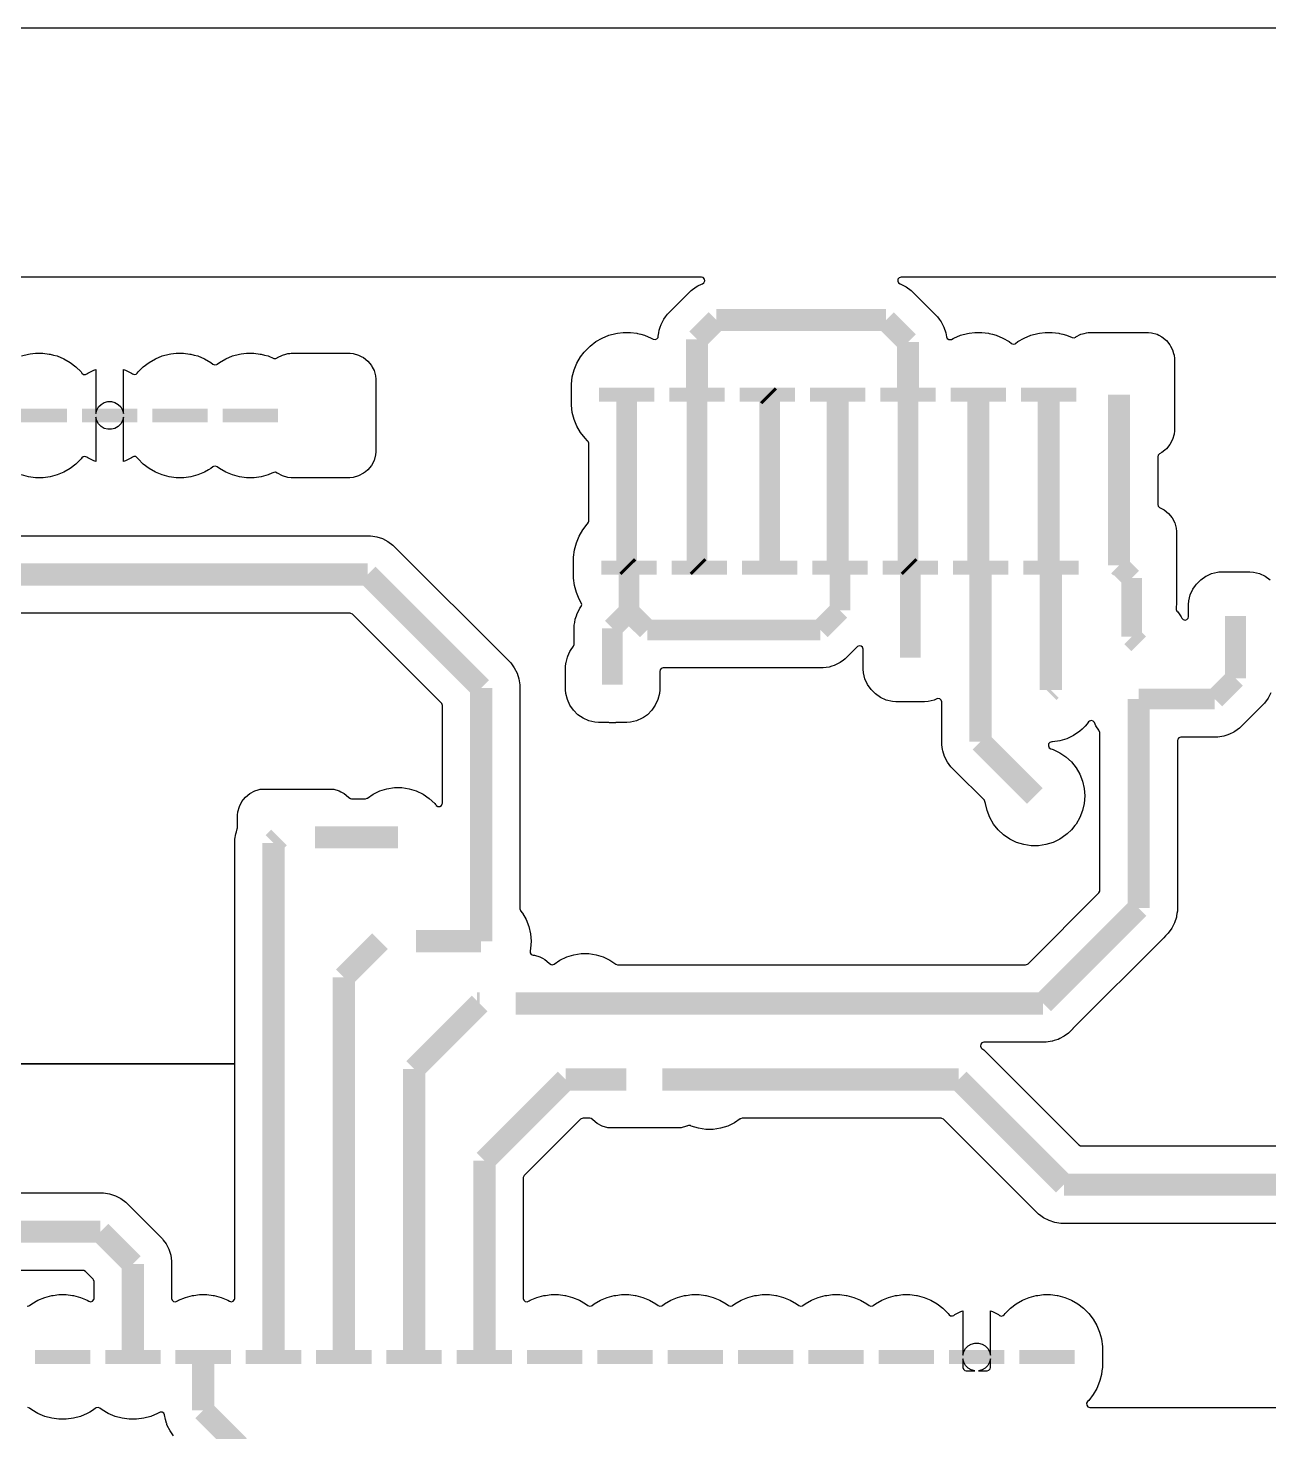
# Model space of a CAD drawing. Extents: x 3.15 to 8.08, y 3.5 to 7.35.
# Drawn here: x 4.809 to 6.573, y 5.355 to 7.353 of the extents above; entities that cross this region are included whole.
import ezdxf

# ---------------------------------------------------------------- set-up
doc = ezdxf.new("R2010")
doc.units = 0
doc.layers.get('0').update_dxf_attribs({"linetype": 'CONTINUOUS'})

msp = doc.modelspace()

# ---------------------------------------------------------------- linework, layer by layer
at = {"color": 0}
msp.add_lwpolyline([(8.07986, 7.35265), (3.14615, 7.35265), (3.14615, 3.50114), (8.07986, 3.50114), (8.07986, 7.35265)], close=True, dxfattribs=at)
at = {"color": 7}
for points in [[(4.48557, 6.63021), (5.28689, 6.63021), (5.28689, 6.63021), (5.28711, 6.63021), (5.29574, 6.63021), (5.29861, 6.62978), (5.30436, 6.62885), (5.31261, 6.62619), (5.31261, 6.62619), (5.32032, 6.62224), (5.32736, 6.61714), (5.32736, 6.61714), (5.4949, 6.4496), (5.49599, 6.44814), (5.49599, 6.44814), (5.5, 6.44254), (5.50396, 6.43485), (5.50396, 6.43485), (5.50662, 6.4266), (5.50797, 6.41803), (5.50797, 6.40913), (5.50797, 6.40913), (5.50797, 6.09967), (5.50874, 6.09706), (5.50906, 6.09663), (5.51156, 6.09347), (5.51687, 6.08425), (5.51687, 6.08425), (5.52078, 6.07438), (5.52078, 6.07438), (5.52311, 6.06401), (5.52393, 6.05344), (5.52393, 6.05344), (5.52311, 6.04286), (5.52311, 6.04286), (5.52235, 6.0395), (5.52251, 6.03674), (5.52414, 6.0345), (5.52669, 6.03353), (5.52875, 6.03336), (5.5364, 6.03114), (5.53999, 6.02929), (5.54351, 6.02746), (5.54351, 6.02746), (5.54351, 6.02746), (5.54975, 6.02235), (5.55024, 6.02175), (5.55246, 6.02024), (5.55399, 6.01997), (5.55404, 6.01997), (5.55664, 6.02078), (5.55675, 6.02083), (5.56494, 6.02642), (5.56494, 6.02642), (5.56494, 6.02642), (5.56494, 6.02642), (5.57449, 6.03103), (5.57449, 6.03103), (5.58464, 6.03413), (5.58464, 6.03413), (5.59517, 6.03575), (5.59517, 6.03575), (5.60579, 6.03575), (5.60579, 6.03575), (5.61632, 6.03413), (5.61632, 6.03413), (5.62646, 6.03103), (5.63601, 6.02642), (5.63601, 6.02642), (5.64421, 6.02083), (5.64681, 6.01997), (5.64697, 6.01997), (6.22721, 6.01997), (6.22982, 6.02078), (6.23063, 6.02143), (6.33132, 6.12207), (6.33263, 6.12451), (6.33274, 6.12554), (6.33274, 6.35021), (6.33197, 6.35281), (6.33187, 6.35297), (6.33128, 6.35385), (6.32715, 6.35975), (6.32508, 6.36436), (6.32329, 6.36649), (6.32064, 6.36724), (6.31799, 6.36649), (6.31679, 6.3654), (6.31456, 6.36257), (6.31207, 6.35943), (6.30751, 6.35519), (6.30425, 6.35221), (6.29546, 6.34619), (6.28592, 6.34158), (6.27576, 6.33843), (6.27576, 6.33843), (6.27576, 6.33843), (6.26525, 6.33686), (6.26525, 6.33686), (6.26525, 6.33686), (6.26525, 6.33686), (6.26432, 6.33686), (6.26167, 6.3361), (6.25988, 6.33404), (6.2595, 6.33132), (6.26064, 6.32878), (6.26286, 6.32731), (6.26486, 6.32671), (6.26622, 6.32628), (6.27576, 6.32167), (6.28456, 6.31569), (6.29237, 6.30849), (6.29899, 6.30018), (6.30431, 6.29096), (6.30431, 6.29096), (6.30817, 6.28108), (6.30817, 6.28108), (6.31054, 6.27072), (6.31131, 6.26014), (6.31131, 6.26014), (6.31054, 6.24951), (6.30826, 6.23958), (6.30817, 6.23915), (6.30431, 6.22928), (6.29899, 6.22011), (6.29736, 6.21804), (6.29237, 6.21181), (6.28624, 6.20611), (6.28456, 6.20454), (6.27576, 6.19857), (6.26622, 6.19396), (6.25608, 6.19081), (6.25608, 6.19081), (6.25608, 6.19081), (6.24556, 6.18924), (6.24556, 6.18924), (6.24556, 6.18924), (6.24556, 6.18924), (6.23492, 6.18924), (6.23492, 6.18924), (6.23492, 6.18924), (6.22444, 6.19081), (6.22444, 6.19081), (6.22444, 6.19081), (6.21425, 6.19396), (6.20469, 6.19857), (6.1959, 6.20454), (6.18815, 6.21181), (6.18153, 6.22011), (6.17622, 6.22928), (6.17231, 6.23915), (6.16997, 6.24951), (6.16986, 6.25087), (6.16889, 6.25342), (6.16846, 6.25396), (6.12744, 6.29497), (6.12744, 6.29497), (6.12717, 6.29525), (6.12717, 6.29525), (6.12104, 6.30138), (6.11594, 6.30838), (6.11199, 6.31614), (6.10932, 6.32438), (6.109, 6.32628), (6.10796, 6.33296), (6.10796, 6.34164), (6.10796, 6.34179), (6.10796, 6.34179), (6.10796, 6.39388), (6.10715, 6.39649), (6.10508, 6.39833), (6.10238, 6.39871), (6.10101, 6.39833), (6.09711, 6.39654), (6.09711, 6.39654), (6.09711, 6.39654), (6.08854, 6.39437), (6.08854, 6.39437), (6.08854, 6.39437), (6.08333, 6.39393), (6.04281, 6.39393), (6.03765, 6.39437), (6.02903, 6.39654), (6.021, 6.40018), (6.01367, 6.40528), (6.00743, 6.41151), (6.00239, 6.41878), (5.99869, 6.42686), (5.99653, 6.43544), (5.99615, 6.44065), (5.99615, 6.46897), (5.99533, 6.47163), (5.99328, 6.47342), (5.99056, 6.47379), (5.98807, 6.47265), (5.98779, 6.47244), (5.97038, 6.45503), (5.97038, 6.45503), (5.96756, 6.45296), (5.9655, 6.4515), (5.96349, 6.45003), (5.95589, 6.44618), (5.95508, 6.4459), (5.95508, 6.4459), (5.95508, 6.4459), (5.95144, 6.44472), (5.94781, 6.44353), (5.9394, 6.44217), (5.9394, 6.44217), (5.93088, 6.44217), (5.71169, 6.44217), (5.70904, 6.4414), (5.70725, 6.43935), (5.70682, 6.43728), (5.70682, 6.41114), (5.70682, 6.41114), (5.70638, 6.40593), (5.70638, 6.40593), (5.70421, 6.39735), (5.70421, 6.39735), (5.70057, 6.38926), (5.70057, 6.38926), (5.69553, 6.382), (5.69553, 6.382), (5.69553, 6.382), (5.68924, 6.37571), (5.68924, 6.37571), (5.68924, 6.37571), (5.68375, 6.3719), (5.68197, 6.37067), (5.67389, 6.36703), (5.67389, 6.36703), (5.66531, 6.36486), (5.66531, 6.36486), (5.66531, 6.36486), (5.6601, 6.36442), (5.64535, 6.36442), (5.64458, 6.36436), (5.64372, 6.36426), (5.63519, 6.36426), (5.63519, 6.36426), (5.63444, 6.36436), (5.63433, 6.36436), (5.63357, 6.36442), (5.61963, 6.36442), (5.61963, 6.36442), (5.61442, 6.36486), (5.60579, 6.36703), (5.59776, 6.37067), (5.59044, 6.37571), (5.58421, 6.382), (5.57915, 6.38926), (5.57547, 6.39735), (5.57329, 6.40593), (5.57292, 6.41114), (5.57292, 6.44374), (5.57329, 6.44894), (5.57357, 6.45003), (5.57547, 6.45757), (5.57547, 6.45757), (5.57607, 6.45882), (5.57915, 6.4656), (5.58014, 6.46701), (5.58431, 6.4731), (5.58425, 6.47314), (5.58529, 6.47542), (5.58529, 6.47601), (5.58529, 6.50299), (5.58589, 6.50678), (5.58664, 6.51139), (5.58826, 6.5165), (5.58925, 6.51947), (5.58925, 6.51947), (5.59158, 6.52399), (5.59315, 6.52707), (5.595, 6.52968), (5.59592, 6.53228), (5.59532, 6.53494), (5.59532, 6.535), (5.59229, 6.54021), (5.58832, 6.54969), (5.58567, 6.55968), (5.58431, 6.56993), (5.58431, 6.59993), (5.58567, 6.61019), (5.58832, 6.62011), (5.58832, 6.62011), (5.59229, 6.62967), (5.59229, 6.62967), (5.59744, 6.63861), (5.60374, 6.64681), (5.60374, 6.64681), (5.60433, 6.6474), (5.60568, 6.64985), (5.60579, 6.65088), (5.60579, 6.76188), (5.60499, 6.76454), (5.60433, 6.76535), (5.60058, 6.7691), (5.59429, 6.77729), (5.58914, 6.78624), (5.58518, 6.79579), (5.58251, 6.80578), (5.58117, 6.81597), (5.58117, 6.84597), (5.58251, 6.85622), (5.58518, 6.86621), (5.58518, 6.86621), (5.58914, 6.87576), (5.58914, 6.87576), (5.59429, 6.88471), (5.5995, 6.89144), (5.60058, 6.8929), (5.60058, 6.8929), (5.60058, 6.8929), (5.60792, 6.90017), (5.60792, 6.90017), (5.6161, 6.90647), (5.625, 6.91162), (5.625, 6.91162), (5.63456, 6.91558), (5.63456, 6.91558), (5.63456, 6.91558), (5.64453, 6.91824), (5.64681, 6.91857), (5.65479, 6.9196), (5.65479, 6.9196), (5.6651, 6.9196), (5.6651, 6.9196), (5.67421, 6.9184), (5.67535, 6.91824), (5.68007, 6.91699), (5.68528, 6.91558), (5.68528, 6.91558), (5.69482, 6.91162), (5.69482, 6.91162), (5.69749, 6.9101), (5.70014, 6.90944), (5.70275, 6.91038), (5.70443, 6.91254), (5.70481, 6.91396), (5.70481, 6.91407), (5.70557, 6.91883), (5.70617, 6.92264), (5.70757, 6.92708), (5.70882, 6.93088), (5.70882, 6.93088), (5.71181, 6.93668), (5.71278, 6.93864), (5.71511, 6.94189), (5.71789, 6.94564), (5.71789, 6.94564), (5.71789, 6.94564), (5.72401, 6.95176), (5.72401, 6.95176), (5.72412, 6.95193), (5.72412, 6.95193), (5.74528, 6.97304), (5.74528, 6.97304), (5.74544, 6.97319), (5.75157, 6.97933), (5.75157, 6.97933), (5.75157, 6.97933), (5.75857, 6.98443), (5.75857, 6.98443), (5.75857, 6.98443), (5.76107, 6.98574), (5.76633, 6.98839), (5.76633, 6.98839), (5.76747, 6.98876), (5.76975, 6.99035), (5.77083, 6.99283), (5.77035, 6.99556), (5.7685, 6.99761), (5.766, 6.99832), (3.51878, 6.99832)], [(7.40657, 6.99832), (6.05007, 6.99832), (6.04747, 6.9975), (6.04747, 6.9975), (6.04563, 6.99544), (6.04525, 6.99274), (6.04639, 6.99024), (6.04856, 6.98876), (6.04975, 6.98839), (6.04975, 6.98839), (6.05751, 6.98443), (6.06451, 6.97933), (6.06451, 6.97933), (6.102, 6.94189), (6.102, 6.94189), (6.10433, 6.93864), (6.1071, 6.93485), (6.11106, 6.92708), (6.11106, 6.92708), (6.11372, 6.91883), (6.11458, 6.91325), (6.11578, 6.91075), (6.11811, 6.90935), (6.12088, 6.90935), (6.12185, 6.90978), (6.12392, 6.91097), (6.125, 6.91162), (6.125, 6.91162), (6.125, 6.91162), (6.13456, 6.91558), (6.13456, 6.91558), (6.13456, 6.91558), (6.14453, 6.91824), (6.14681, 6.91857), (6.15479, 6.9196), (6.15479, 6.9196), (6.1651, 6.9196), (6.1651, 6.9196), (6.17421, 6.9184), (6.17535, 6.91824), (6.18007, 6.91699), (6.18528, 6.91558), (6.18528, 6.91558), (6.19482, 6.91162), (6.19482, 6.91162), (6.20378, 6.90647), (6.20697, 6.90403), (6.20953, 6.90306), (6.21224, 6.9036), (6.21289, 6.90403), (6.2161, 6.90647), (6.22504, 6.91162), (6.22504, 6.91162), (6.23454, 6.91558), (6.23454, 6.91558), (6.23454, 6.91558), (6.24451, 6.91824), (6.24681, 6.91857), (6.25478, 6.9196), (6.25478, 6.9196), (6.26508, 6.9196), (6.26508, 6.9196), (6.27419, 6.9184), (6.27533, 6.91824), (6.28006, 6.91699), (6.28532, 6.91558), (6.28532, 6.91558), (6.2934, 6.91222), (6.29617, 6.91194), (6.29839, 6.91292), (6.29839, 6.91292), (6.29878, 6.91325), (6.30588, 6.91699), (6.30588, 6.91699), (6.30588, 6.91699), (6.31049, 6.91829), (6.31358, 6.91917), (6.31358, 6.91917), (6.31358, 6.91917), (6.31619, 6.91943), (6.31825, 6.9196), (6.31825, 6.9196), (6.40158, 6.9196), (6.40158, 6.9196), (6.40158, 6.9196), (6.40201, 6.91954), (6.40631, 6.91917), (6.41401, 6.91699), (6.41667, 6.91558), (6.42111, 6.91325), (6.42111, 6.91325), (6.42111, 6.91325), (6.42731, 6.90821), (6.43235, 6.90196), (6.43235, 6.90196), (6.43332, 6.90017), (6.43608, 6.89492), (6.43756, 6.88965), (6.43821, 6.88743), (6.43826, 6.88721), (6.43826, 6.88721), (6.43869, 6.88249), (6.43869, 6.77951), (6.43869, 6.77951), (6.43826, 6.77479), (6.43608, 6.76708), (6.43608, 6.76708), (6.43608, 6.76708), (6.43235, 6.75999), (6.43235, 6.75999), (6.42731, 6.75379), (6.42518, 6.75206), (6.42111, 6.74869), (6.41769, 6.74696), (6.41569, 6.74507), (6.4151, 6.74262), (6.4151, 6.67497), (6.41585, 6.67231), (6.41769, 6.67063), (6.42426, 6.66721), (6.42426, 6.66721), (6.43044, 6.66217), (6.43549, 6.65593), (6.43924, 6.64882), (6.4414, 6.64111), (6.4414, 6.64111), (6.44185, 6.63644), (6.44185, 6.53342), (6.44185, 6.53342), (6.4414, 6.52875), (6.4414, 6.52875), (6.44129, 6.52832), (6.44119, 6.528), (6.44125, 6.52522), (6.44243, 6.52322), (6.44353, 6.52214), (6.44353, 6.52214), (6.44857, 6.51486), (6.44857, 6.51486), (6.44938, 6.51307), (6.45122, 6.51096), (6.45383, 6.51019), (6.45649, 6.51096), (6.45828, 6.51303), (6.45871, 6.51508), (6.45871, 6.53233), (6.45915, 6.53754), (6.46132, 6.54611), (6.46496, 6.55419), (6.46875, 6.55968), (6.47, 6.56147), (6.47, 6.56147), (6.47, 6.56147), (6.47629, 6.56776), (6.47629, 6.56776), (6.47629, 6.56776), (6.48356, 6.57281), (6.48356, 6.57281), (6.48356, 6.57281), (6.48497, 6.5734), (6.49164, 6.57644), (6.49164, 6.57644), (6.50022, 6.57861), (6.50022, 6.57861), (6.50196, 6.57878), (6.50543, 6.57904), (6.50543, 6.57904), (6.5459, 6.57904), (6.5459, 6.57904), (6.55111, 6.57861), (6.55111, 6.57861), (6.55974, 6.57644), (6.55974, 6.57644), (6.56782, 6.57281), (6.56782, 6.57281), (6.57508, 6.56776)], [(4.79915, 6.88607), (4.80908, 6.88872), (4.81136, 6.889), (4.81933, 6.89008), (4.81933, 6.89008), (4.82964, 6.89008), (4.82964, 6.89008), (4.83876, 6.88889), (4.8399, 6.88872), (4.84467, 6.88743), (4.84988, 6.88607), (4.84988, 6.88607), (4.85943, 6.88211), (4.85943, 6.88211), (4.86833, 6.87696), (4.87651, 6.87067), (4.88385, 6.86333), (4.88385, 6.86333), (4.88514, 6.8616), (4.88737, 6.85997), (4.89014, 6.85981), (4.89193, 6.86063), (4.89356, 6.86182), (4.90186, 6.86604), (4.90186, 6.86604), (4.90479, 6.86703), (4.90479, 6.80404), (4.90614, 6.80908), (4.90875, 6.81353), (4.91243, 6.81722), (4.91689, 6.81982), (4.92188, 6.82113), (4.92708, 6.82113), (4.93207, 6.81982), (4.93658, 6.81722), (4.94026, 6.81353), (4.94282, 6.80908), (4.94417, 6.80404), (4.94417, 6.86703), (4.94715, 6.86604), (4.94715, 6.86604), (4.95546, 6.86182), (4.95708, 6.86063), (4.95969, 6.85969), (4.96235, 6.86035), (4.96382, 6.8616), (4.96517, 6.86333), (4.96517, 6.86333), (4.97244, 6.87067), (4.97244, 6.87067), (4.98063, 6.87696), (4.98958, 6.88211), (4.98958, 6.88211), (4.99914, 6.88607), (4.99914, 6.88607), (4.99914, 6.88607), (5.00911, 6.88872), (5.01139, 6.889), (5.01932, 6.89008), (5.01932, 6.89008), (5.02968, 6.89008), (5.02968, 6.89008), (5.03874, 6.88889), (5.03988, 6.88872), (5.04465, 6.88743), (5.04986, 6.88607), (5.04986, 6.88607), (5.0594, 6.88211), (5.0594, 6.88211), (5.06836, 6.87696), (5.0715, 6.87451), (5.07411, 6.87349), (5.07676, 6.87408), (5.07747, 6.87451), (5.08068, 6.87696), (5.08957, 6.88211), (5.08957, 6.88211), (5.09912, 6.88607), (5.09912, 6.88607), (5.09912, 6.88607), (5.1091, 6.88872), (5.11139, 6.889), (5.11931, 6.89008), (5.11931, 6.89008), (5.12967, 6.89008), (5.12967, 6.89008), (5.13878, 6.88889), (5.13986, 6.88872), (5.14464, 6.88743), (5.14985, 6.88607), (5.14985, 6.88607), (5.15799, 6.88271), (5.16069, 6.88238), (5.16292, 6.8834), (5.16336, 6.88374), (5.16336, 6.88374), (5.17046, 6.88743), (5.17046, 6.88743), (5.17046, 6.88743), (5.17507, 6.88878), (5.17811, 6.88965), (5.17811, 6.88965), (5.17811, 6.88965), (5.18078, 6.88986), (5.18283, 6.89008), (5.18283, 6.89008), (5.26617, 6.89008), (5.26617, 6.89008), (5.26617, 6.89008), (5.2666, 6.89003), (5.27083, 6.88965), (5.27854, 6.88743), (5.28212, 6.88558), (5.28564, 6.88374), (5.28564, 6.88374), (5.28564, 6.88374), (5.29189, 6.87869), (5.29693, 6.87244), (5.29693, 6.87244), (5.29807, 6.87022), (5.30062, 6.86535), (5.30285, 6.85764), (5.30285, 6.85764), (5.30328, 6.85297), (5.30328, 6.74994), (5.30328, 6.74994), (5.30285, 6.74528), (5.30062, 6.73757), (5.30062, 6.73757), (5.30062, 6.73757), (5.29693, 6.73047), (5.29693, 6.73047), (5.29189, 6.72428), (5.28847, 6.72146), (5.28564, 6.71918), (5.27854, 6.7155), (5.27083, 6.71326), (5.26617, 6.71283), (5.18283, 6.71283), (5.17811, 6.71326), (5.17046, 6.7155), (5.16336, 6.71918), (5.16292, 6.71951), (5.16037, 6.7206), (5.15799, 6.72026), (5.15543, 6.71918), (5.14985, 6.7169), (5.13986, 6.71419), (5.1301, 6.71294), (5.12967, 6.71283), (5.12967, 6.71283), (5.12967, 6.71283), (5.11931, 6.71283), (5.11931, 6.71283), (5.1091, 6.71419), (5.09912, 6.7169), (5.08957, 6.72081), (5.08068, 6.72601), (5.07747, 6.7284), (5.07493, 6.72944), (5.07221, 6.72889), (5.0715, 6.7284), (5.06836, 6.72601), (5.06532, 6.72428), (5.0594, 6.72081), (5.0594, 6.72081), (5.04986, 6.7169), (5.04986, 6.7169), (5.03988, 6.71419), (5.03011, 6.71294), (5.02968, 6.71283), (5.02968, 6.71283), (5.02968, 6.71283), (5.01932, 6.71283), (5.01932, 6.71283), (5.00911, 6.71419), (4.99914, 6.7169), (4.98958, 6.72081), (4.98063, 6.72601), (4.97244, 6.73226), (4.97244, 6.73226), (4.97244, 6.73226), (4.96517, 6.73958), (4.96517, 6.73958), (4.96517, 6.73958), (4.96382, 6.74132), (4.96158, 6.74294), (4.95888, 6.74311), (4.95708, 6.74229), (4.95546, 6.7411), (4.94715, 6.73687), (4.94417, 6.73589), (4.94417, 6.73589), (4.94417, 6.79889), (4.94282, 6.79389), (4.94026, 6.78939), (4.93658, 6.78569), (4.93207, 6.7831), (4.92708, 6.78179), (4.92188, 6.78179), (4.91689, 6.7831), (4.91243, 6.78569), (4.90875, 6.78939), (4.90614, 6.79389), (4.90479, 6.79889), (4.90479, 6.73589), (4.90186, 6.73687), (4.89356, 6.7411), (4.89193, 6.74229), (4.88932, 6.74322), (4.88667, 6.74262), (4.88514, 6.74132), (4.88385, 6.73958), (4.88385, 6.73958), (4.87651, 6.73226), (4.87651, 6.73226), (4.86833, 6.72601), (4.85943, 6.72081), (4.85943, 6.72081), (4.84988, 6.7169), (4.84988, 6.7169), (4.8399, 6.71419), (4.83014, 6.71294), (4.82964, 6.71283), (4.82964, 6.71283), (4.82964, 6.71283), (4.81933, 6.71283), (4.81933, 6.71283), (4.80908, 6.71419), (4.79915, 6.7169)], [(4.49615, 5.87879), (5.10243, 5.87879), (5.10243, 6.18864), (5.10243, 6.18864), (5.10243, 6.19754), (5.1026, 6.19857), (5.10379, 6.20611), (5.10385, 6.20622), (5.10428, 6.20757), (5.10476, 6.20904), (5.10476, 6.20904), (5.10612, 6.21332), (5.10639, 6.21485), (5.10639, 6.23286), (5.10639, 6.23286), (5.10678, 6.23757), (5.109, 6.24528), (5.11268, 6.25239), (5.11475, 6.25489), (5.11778, 6.25857), (5.12397, 6.26367), (5.12397, 6.26367), (5.12397, 6.26367), (5.13108, 6.26736), (5.13108, 6.26736), (5.13108, 6.26736), (5.13569, 6.26867), (5.13878, 6.26958), (5.13878, 6.26958), (5.13878, 6.26958), (5.14139, 6.26981), (5.14344, 6.26997), (5.14344, 6.26997), (5.18739, 6.26997), (5.18739, 6.26997), (5.1906, 6.26969), (5.19146, 6.26969), (5.19379, 6.26992), (5.19467, 6.26997), (5.19467, 6.26997), (5.23861, 6.26997), (5.23861, 6.26997), (5.23861, 6.26997), (5.23904, 6.26997), (5.24328, 6.26958), (5.25097, 6.26736), (5.25331, 6.26617), (5.25808, 6.26367), (5.25808, 6.26367), (5.25808, 6.26367), (5.26432, 6.25857), (5.26476, 6.25803), (5.26704, 6.25646), (5.26856, 6.25618), (5.28825, 6.25618), (5.2909, 6.257), (5.29101, 6.25706), (5.29921, 6.26264), (5.29921, 6.26264), (5.29921, 6.26264), (5.29921, 6.26264), (5.30875, 6.26725), (5.30875, 6.26725), (5.3189, 6.27035), (5.3189, 6.27035), (5.32943, 6.27197), (5.32943, 6.27197), (5.34006, 6.27197), (5.34006, 6.27197), (5.35053, 6.27035), (5.35053, 6.27035), (5.36068, 6.26725), (5.37028, 6.26264), (5.37907, 6.25667), (5.38683, 6.2494), (5.38792, 6.2481), (5.38883, 6.2469), (5.389, 6.24669), (5.39128, 6.24511), (5.39399, 6.24501), (5.39638, 6.24642), (5.39763, 6.24886), (5.39768, 6.24972), (5.39768, 6.38883), (5.39692, 6.39144), (5.39626, 6.39225), (5.27001, 6.5185), (5.26758, 6.51986), (5.26654, 6.51997), (4.46528, 6.51997)], [(6.57585, 6.40668), (6.572, 6.39908), (6.567, 6.39214), (6.567, 6.39214), (6.567, 6.39214), (6.567, 6.39214), (6.53743, 6.36263), (6.53142, 6.35661), (6.52453, 6.35161), (6.52349, 6.35107), (6.51693, 6.34776), (6.51693, 6.34776), (6.51313, 6.34651), (6.50885, 6.34511), (6.50043, 6.34375), (6.44792, 6.34375), (6.44526, 6.34299), (6.44347, 6.34093), (6.44303, 6.33886), (6.44303, 6.10519), (6.44303, 6.10519), (6.44303, 6.10504), (6.44303, 6.09636), (6.44243, 6.09278), (6.44189, 6.08936), (6.44189, 6.08936), (6.44168, 6.08778), (6.44168, 6.08778), (6.43896, 6.07954), (6.43896, 6.07954), (6.43707, 6.07568), (6.43506, 6.07183), (6.43506, 6.07178), (6.42996, 6.06478), (6.42996, 6.06478), (6.42996, 6.06478), (6.426, 6.06082), (6.42361, 6.05843), (6.42361, 6.05843), (6.29422, 5.92904), (6.29422, 5.92904), (6.29411, 5.92893), (6.29411, 5.92893), (6.28797, 5.92279), (6.28797, 5.92279), (6.28797, 5.92279), (6.28196, 5.9184), (6.28093, 5.91769), (6.27588, 5.9151), (6.27322, 5.91374), (6.27322, 5.91374), (6.26785, 5.912), (6.2654, 5.91124), (6.26497, 5.91108), (6.2564, 5.90972), (6.2564, 5.90972), (6.2475, 5.90972), (6.2475, 5.90972), (6.16769, 5.90972), (6.16504, 5.90896), (6.16325, 5.90685), (6.16287, 5.90414), (6.16401, 5.90164), (6.16482, 5.90088), (6.16792, 5.89865), (6.16792, 5.89865), (6.17133, 5.89518), (6.17404, 5.89253), (6.17404, 5.89253), (6.23882, 5.82769), (6.303, 5.76357), (6.30539, 5.76221), (6.30643, 5.7621), (6.79867, 5.7621)], [(4.06961, 5.69521), (4.90696, 5.69521), (4.90696, 5.69521), (4.90717, 5.69521), (4.91585, 5.69521), (4.91868, 5.69472), (4.92443, 5.69385), (4.93267, 5.69114), (4.93267, 5.69114), (4.94038, 5.68722), (4.94743, 5.68207), (4.94743, 5.68207), (4.99962, 5.62989), (5.00082, 5.62825), (5.00082, 5.62825), (5.00472, 5.62289), (5.00868, 5.61513), (5.00868, 5.61513), (5.01133, 5.60688), (5.01269, 5.59831), (5.01269, 5.58946), (5.01269, 5.58946), (5.01269, 5.54525), (5.01346, 5.54258), (5.01557, 5.54081), (5.01828, 5.54042), (5.02001, 5.54101), (5.02106, 5.54161), (5.02268, 5.54254), (5.02268, 5.54254), (5.02268, 5.54254), (5.03222, 5.5465), (5.03222, 5.5465), (5.03222, 5.5465), (5.04215, 5.54915), (5.04443, 5.54943), (5.0524, 5.55051), (5.0524, 5.55051), (5.06272, 5.55051), (5.06272, 5.55051), (5.07183, 5.54932), (5.07297, 5.54915), (5.08296, 5.5465), (5.08296, 5.5465), (5.0925, 5.54254), (5.0925, 5.54254), (5.09511, 5.54101), (5.09776, 5.54036), (5.10037, 5.54129), (5.10211, 5.5434), (5.10243, 5.54525), (5.10243, 5.87879), (4.49615, 5.87879)], [(6.81733, 5.65186), (6.28614, 5.65186), (6.28614, 5.65186), (6.28592, 5.65186), (6.27724, 5.65186), (6.27724, 5.65186), (6.26867, 5.65321), (6.26042, 5.65587), (6.25265, 5.65983), (6.24892, 5.66254), (6.24567, 5.66493), (6.23953, 5.67106), (6.23953, 5.67106), (6.23926, 5.67133), (6.23926, 5.67133), (6.11057, 5.80003), (6.10813, 5.80132), (6.1071, 5.80143), (5.82411, 5.80143), (5.8215, 5.80067), (5.8215, 5.80067), (5.82135, 5.80062), (5.81321, 5.79503), (5.8036, 5.79042), (5.79346, 5.78728), (5.79346, 5.78728), (5.79346, 5.78728), (5.78299, 5.78569), (5.78299, 5.78569), (5.78299, 5.78569), (5.78299, 5.78569), (5.77235, 5.78569), (5.77235, 5.78569), (5.77235, 5.78569), (5.76183, 5.78728), (5.76183, 5.78728), (5.76183, 5.78728), (5.75168, 5.79042), (5.7506, 5.79096), (5.74789, 5.79139), (5.74621, 5.79085), (5.74533, 5.79042), (5.74507, 5.79031), (5.73742, 5.78808), (5.73269, 5.78765), (5.68875, 5.78765), (5.68554, 5.78792), (5.68468, 5.78792), (5.68153, 5.78765), (5.63758, 5.78765), (5.63286, 5.78808), (5.62517, 5.79031), (5.61806, 5.794), (5.61187, 5.79904), (5.61139, 5.79964), (5.6091, 5.80122), (5.60758, 5.80143), (5.59776, 5.80143), (5.59517, 5.80067), (5.59435, 5.80003), (5.51411, 5.71983), (5.51281, 5.71739), (5.51269, 5.71636), (5.51269, 5.54525), (5.51346, 5.54258), (5.51557, 5.54081), (5.51828, 5.54042), (5.52001, 5.54101), (5.52106, 5.54161), (5.52268, 5.54254), (5.52268, 5.54254), (5.52268, 5.54254), (5.53222, 5.5465), (5.53222, 5.5465), (5.53222, 5.5465), (5.54215, 5.54915), (5.54443, 5.54943), (5.5524, 5.55051), (5.5524, 5.55051), (5.56272, 5.55051), (5.56272, 5.55051), (5.57183, 5.54932), (5.57297, 5.54915), (5.58296, 5.5465), (5.58296, 5.5465), (5.5925, 5.54254), (5.5925, 5.54254), (5.6014, 5.53738), (5.6046, 5.53494), (5.60715, 5.53396), (5.60986, 5.5345), (5.61051, 5.53494), (5.61372, 5.53738), (5.62267, 5.54254), (5.62267, 5.54254), (5.63222, 5.5465), (5.63222, 5.5465), (5.63222, 5.5465), (5.64214, 5.54915), (5.64442, 5.54943), (5.6524, 5.55051), (5.6524, 5.55051), (5.66271, 5.55051), (5.66271, 5.55051), (5.67182, 5.54932), (5.67296, 5.54915), (5.68294, 5.5465), (5.68294, 5.5465), (5.69249, 5.54254), (5.69249, 5.54254), (5.70144, 5.53738), (5.70458, 5.53494), (5.70714, 5.53396), (5.70985, 5.5345), (5.71056, 5.53494), (5.71371, 5.53738), (5.72265, 5.54254), (5.72265, 5.54254), (5.73221, 5.5465), (5.73221, 5.5465), (5.73221, 5.5465), (5.74219, 5.54915), (5.74447, 5.54943), (5.75239, 5.55051), (5.75239, 5.55051), (5.76275, 5.55051), (5.76275, 5.55051), (5.77181, 5.54932), (5.77294, 5.54915), (5.78293, 5.5465), (5.78293, 5.5465), (5.79249, 5.54254), (5.79249, 5.54254), (5.80143, 5.53738), (5.80458, 5.53494), (5.80718, 5.53396), (5.80985, 5.5345), (5.81054, 5.53494), (5.81369, 5.53738), (5.82264, 5.54254), (5.82264, 5.54254), (5.83219, 5.5465), (5.83219, 5.5465), (5.83219, 5.5465), (5.84218, 5.54915), (5.84446, 5.54943), (5.85238, 5.55051), (5.85238, 5.55051), (5.86274, 5.55051), (5.86274, 5.55051), (5.87185, 5.54932), (5.87299, 5.54915), (5.88292, 5.5465), (5.88292, 5.5465), (5.89247, 5.54254), (5.89247, 5.54254), (5.90142, 5.53738), (5.90462, 5.53494), (5.90717, 5.53396), (5.90989, 5.5345), (5.91054, 5.53494), (5.91374, 5.53738), (5.92264, 5.54254), (5.92264, 5.54254), (5.93218, 5.5465), (5.93218, 5.5465), (5.93218, 5.5465), (5.94217, 5.54915), (5.94444, 5.54943), (5.95242, 5.55051), (5.95242, 5.55051), (5.96272, 5.55051), (5.96272, 5.55051), (5.97185, 5.54932), (5.97299, 5.54915), (5.98296, 5.5465), (5.98296, 5.5465), (5.99246, 5.54254), (5.99246, 5.54254), (6.00142, 5.53738), (6.00461, 5.53494), (6.00717, 5.53396), (6.00988, 5.5345), (6.01053, 5.53494), (6.01372, 5.53738), (6.02268, 5.54254), (6.02268, 5.54254), (6.03222, 5.5465), (6.03222, 5.5465), (6.03222, 5.5465), (6.04215, 5.54915), (6.04443, 5.54943), (6.0524, 5.55051), (6.0524, 5.55051), (6.06272, 5.55051), (6.06272, 5.55051), (6.07183, 5.54932), (6.07297, 5.54915), (6.08296, 5.5465), (6.08296, 5.5465), (6.0925, 5.54254), (6.0925, 5.54254), (6.1014, 5.53738), (6.1096, 5.53108), (6.11692, 5.52376), (6.11692, 5.52376), (6.11822, 5.52203), (6.12044, 5.5204), (6.12321, 5.52024), (6.125, 5.52106), (6.12663, 5.52225), (6.13488, 5.52647), (6.13488, 5.52647), (6.13786, 5.52746), (6.13786, 5.46446), (6.13921, 5.46951), (6.14182, 5.47396), (6.14546, 5.47765), (6.14996, 5.48025), (6.155, 5.48156), (6.16015, 5.48156), (6.16515, 5.48025), (6.16965, 5.47765), (6.17333, 5.47396), (6.17589, 5.46951), (6.17725, 5.46446), (6.17725, 5.52746), (6.18024, 5.52647), (6.18024, 5.52647), (6.18853, 5.52225), (6.19015, 5.52106), (6.19276, 5.52013), (6.19542, 5.52078), (6.19689, 5.52203), (6.19824, 5.52376), (6.19824, 5.52376), (6.20551, 5.53108), (6.20551, 5.53108), (6.21371, 5.53738), (6.22265, 5.54254), (6.22265, 5.54254), (6.23221, 5.5465), (6.23221, 5.5465), (6.23221, 5.5465), (6.24219, 5.54915), (6.24447, 5.54943), (6.25239, 5.55051), (6.25239, 5.55051), (6.26275, 5.55051), (6.26275, 5.55051), (6.27181, 5.54932), (6.27294, 5.54915), (6.28293, 5.5465), (6.28293, 5.5465), (6.29249, 5.54254), (6.29249, 5.54254), (6.30143, 5.53738), (6.30963, 5.53108), (6.31689, 5.52376), (6.32319, 5.51557), (6.32835, 5.50667), (6.32835, 5.50667), (6.33231, 5.49713), (6.33231, 5.49713), (6.3349, 5.48753), (6.33496, 5.48714), (6.33632, 5.47689), (6.33632, 5.44689), (6.33572, 5.44222), (6.33496, 5.43668), (6.33274, 5.42817), (6.33231, 5.42671), (6.33231, 5.42671), (6.32835, 5.41715), (6.32835, 5.41715), (6.32319, 5.40821), (6.31689, 5.40001), (6.31689, 5.40001), (6.31532, 5.39839), (6.31396, 5.396), (6.31418, 5.39324), (6.31581, 5.39106), (6.31842, 5.39008), (6.31874, 5.39008), (6.67763, 5.39008)], [(4.80718, 5.53396), (4.80985, 5.5345), (4.81054, 5.53494), (4.81369, 5.53738), (4.82264, 5.54254), (4.82264, 5.54254), (4.83219, 5.5465), (4.83219, 5.5465), (4.83219, 5.5465), (4.84218, 5.54915), (4.84446, 5.54943), (4.85238, 5.55051), (4.85238, 5.55051), (4.86274, 5.55051), (4.86274, 5.55051), (4.87185, 5.54932), (4.87299, 5.54915), (4.88292, 5.5465), (4.88292, 5.5465), (4.89247, 5.54254), (4.89247, 5.54254), (4.89513, 5.54101), (4.89779, 5.54036), (4.90039, 5.54129), (4.90207, 5.5434), (4.90246, 5.54525), (4.90246, 5.56912), (4.90164, 5.57178), (4.90099, 5.5726), (4.89008, 5.5835), (4.88769, 5.58479), (4.88667, 5.5849), (4.0899, 5.5849)], [(5.01551, 5.34983), (5.01042, 5.35682), (5.00646, 5.36453), (5.00608, 5.36572), (5.00569, 5.36703), (5.00569, 5.36703), (5.00543, 5.36774), (5.00379, 5.37283), (5.00271, 5.3795), (5.00151, 5.382), (4.99918, 5.38346), (4.99647, 5.3834), (4.99544, 5.38297), (4.99246, 5.38129), (4.99246, 5.38129), (4.98296, 5.37733), (4.98296, 5.37733), (4.97299, 5.37462), (4.96272, 5.37332), (4.96272, 5.37332), (4.95242, 5.37332), (4.95242, 5.37332), (4.94217, 5.37462), (4.93218, 5.37733), (4.92264, 5.38129), (4.91374, 5.38644), (4.91054, 5.38889), (4.90799, 5.38986), (4.90528, 5.38932), (4.90462, 5.38889), (4.90142, 5.38644), (4.89626, 5.38346), (4.89247, 5.38129), (4.89247, 5.38129), (4.88292, 5.37733), (4.88292, 5.37733), (4.87299, 5.37462), (4.86274, 5.37332), (4.86274, 5.37332), (4.85243, 5.37332), (4.85238, 5.37332), (4.84218, 5.37462), (4.83219, 5.37733), (4.82264, 5.38129), (4.81369, 5.38644), (4.81054, 5.38889), (4.808, 5.38986)]]:
    msp.add_lwpolyline(points, dxfattribs=at)
for points, const_width in [([(5.75993, 6.90972), (5.78749, 6.93728)], 0.0315), ([(5.78749, 6.93728), (6.0286, 6.93728)], 0.0315), ([(6.0286, 6.93728), (6.05994, 6.90593)], 0.0315), ([(5.75993, 6.831), (5.75993, 6.90972)], 0.0315), ([(6.05994, 6.90593), (6.05994, 6.831)], 0.0315), ([(5.65994, 6.84082), (5.65994, 6.82113)], 0.07874), ([(5.75993, 6.84082), (5.75993, 6.82113)], 0.07874), ([(5.85992, 6.84082), (5.85992, 6.82113)], 0.07874), ([(5.9599, 6.84082), (5.9599, 6.82113)], 0.07874), ([(6.05994, 6.84082), (6.05994, 6.82113)], 0.07874), ([(6.15994, 6.84082), (6.15994, 6.82113)], 0.07874), ([(6.25993, 6.84082), (6.25993, 6.82113)], 0.07874), ([(4.82449, 6.81131), (4.82449, 6.79161)], 0.07874), ([(4.92449, 6.81131), (4.92449, 6.79161)], 0.07874), ([(5.02453, 6.81131), (5.02453, 6.79161)], 0.07874), ([(5.12451, 6.81131), (5.12451, 6.79161)], 0.07874), ([(5.65994, 6.831), (5.65994, 6.58806)], 0.02953), ([(5.75993, 6.831), (5.75993, 6.58806)], 0.02953), ([(5.86307, 6.82785), (5.85992, 6.831)], 0.02953), ([(5.86307, 6.70301), (5.86307, 6.82785)], 0.02953), ([(5.9599, 6.831), (5.9599, 6.58806)], 0.0315), ([(6.05994, 6.831), (6.05994, 6.58806)], 0.02953), ([(6.15994, 6.831), (6.15994, 6.58806)], 0.0315), ([(6.25993, 6.831), (6.25993, 6.58806)], 0.0315), ([(6.35992, 6.831), (6.35992, 6.58806)], 0.0315), ([(5.86307, 6.70301), (5.86307, 6.5849)], 0.02953), ([(5.66308, 6.57508), (5.66308, 6.59478)], 0.07874), ([(5.76307, 6.57508), (5.76307, 6.59478)], 0.07874), ([(5.86307, 6.57508), (5.86307, 6.59478)], 0.07874), ([(5.96306, 6.57508), (5.96306, 6.59478)], 0.07874), ([(6.0631, 6.57508), (6.0631, 6.59478)], 0.07874), ([(6.16308, 6.57508), (6.16308, 6.59478)], 0.07874), ([(6.26307, 6.57508), (6.26307, 6.59478)], 0.07874), ([(5.65994, 6.58806), (5.66308, 6.5849)], 0.02953), ([(5.66308, 6.52235), (5.66308, 6.5849)], 0.02953), ([(5.75993, 6.58806), (5.76307, 6.5849)], 0.02953), ([(5.9599, 6.58806), (5.96306, 6.5849)], 0.0315), ([(5.96306, 6.5849), (5.96306, 6.52431)], 0.02953), ([(6.05994, 6.58806), (6.0631, 6.5849)], 0.02953), ([(6.0631, 6.5849), (6.0631, 6.45697)], 0.02953), ([(6.15994, 6.58806), (6.16308, 6.5849)], 0.0315), ([(6.16308, 6.5849), (6.16308, 6.33729)], 0.0315), ([(6.25993, 6.58806), (6.26307, 6.5849)], 0.0315), ([(6.26307, 6.5849), (6.26307, 6.41092)], 0.0315), ([(6.35992, 6.58806), (6.36307, 6.5849)], 0.0315), ([(6.36307, 6.5849), (6.37804, 6.56999)], 0.02953), ([(5.29144, 6.57508), (4.46072, 6.57508)], 0.0315), ([(5.45285, 6.41368), (5.29144, 6.57508)], 0.0315), ([(6.37804, 6.56999), (6.37804, 6.48649)], 0.02953), ([(5.63949, 6.49869), (5.66308, 6.52235)], 0.02953), ([(5.68907, 6.49636), (5.66308, 6.52235)], 0.02953), ([(5.96306, 6.52431), (5.93511, 6.49636)], 0.02953), ([(5.63949, 6.4184), (5.63949, 6.49869)], 0.02953), ([(6.52567, 6.516), (6.52567, 6.42746)], 0.02953), ([(5.93511, 6.49636), (5.68907, 6.49636)], 0.02953), ([(6.37804, 6.48649), (6.38786, 6.47667)], 0.02953), ([(6.52567, 6.42746), (6.49615, 6.39789)], 0.02953), ([(5.45285, 6.05344), (5.45285, 6.41368)], 0.0315), ([(6.26307, 6.41092), (6.25993, 6.40776)], 0.0315), ([(6.38786, 6.10069), (6.38786, 6.39789)], 0.0315), ([(6.49615, 6.39789), (6.38786, 6.39789)], 0.02953), ([(6.16308, 6.33729), (6.24024, 6.26014)], 0.0315), ([(5.16542, 6.20107), (5.15756, 6.19319)], 0.0315), ([(5.21664, 6.20107), (5.33475, 6.20107)], 0.0315), ([(5.15756, 6.19319), (5.15756, 5.46192)], 0.0315), ([(6.25206, 5.96485), (6.38786, 6.10069)], 0.0315), ([(5.30914, 6.05344), (5.2576, 6.00185)], 0.0315), ([(5.36029, 6.05344), (5.45285, 6.05344)], 0.0315), ([(5.2576, 6.00185), (5.2576, 5.46192)], 0.0315), ([(5.35758, 5.87153), (5.45085, 5.96485)], 0.0315), ([(5.45085, 5.96485), (5.44694, 5.96485)], 0.0315), ([(5.50206, 5.96485), (6.25206, 5.96485)], 0.0315), ([(5.35758, 5.46192), (5.35758, 5.87153)], 0.0315), ([(5.57292, 5.85656), (5.45757, 5.74121)], 0.0315), ([(5.65956, 5.85656), (5.57292, 5.85656)], 0.0315), ([(5.71072, 5.85656), (6.132, 5.85656)], 0.0315), ([(6.132, 5.85656), (6.28157, 5.70697)], 0.0315), ([(5.45757, 5.74121), (5.45757, 5.46192)], 0.0315), ([(6.28157, 5.70697), (6.86822, 5.70697)], 0.0315), ([(4.91151, 5.64003), (4.06506, 5.64003)], 0.0315), ([(4.95757, 5.59397), (4.91151, 5.64003)], 0.0315), ([(4.95757, 5.46192), (4.95757, 5.59397)], 0.0315), ([(4.85758, 5.47174), (4.85758, 5.45204)], 0.07874), ([(4.95757, 5.47174), (4.95757, 5.45204)], 0.07874), ([(5.05757, 5.47174), (5.05757, 5.45204)], 0.07874), ([(5.15756, 5.47174), (5.15756, 5.45204)], 0.07874), ([(5.2576, 5.47174), (5.2576, 5.45204)], 0.07874), ([(5.35758, 5.47174), (5.35758, 5.45204)], 0.07874), ([(5.45757, 5.47174), (5.45757, 5.45204)], 0.07874), ([(5.55757, 5.47174), (5.55757, 5.45204)], 0.07874), ([(5.65756, 5.47174), (5.65756, 5.45204)], 0.07874), ([(5.7576, 5.47174), (5.7576, 5.45204)], 0.07874), ([(5.85758, 5.47174), (5.85758, 5.45204)], 0.07874), ([(5.95757, 5.47174), (5.95757, 5.45204)], 0.07874), ([(6.05757, 5.47174), (6.05757, 5.45204)], 0.07874), ([(6.15756, 5.47174), (6.15756, 5.45204)], 0.07874), ([(6.2576, 5.47174), (6.2576, 5.45204)], 0.07874), ([(5.05757, 5.38574), (5.05757, 5.46192)], 0.0315), ([(5.10835, 5.3349), (5.05757, 5.38574)], 0.0315)]:
    msp.add_lwpolyline(points, dxfattribs=dict(at, const_width=const_width))
for points in [[(6.13786, 5.4471), (6.13867, 5.44444), (6.14074, 5.44265), (6.14274, 5.44222), (6.155, 5.44222), (6.14996, 5.44358), (6.14546, 5.44613), (6.14182, 5.44982), (6.13921, 5.45432), (6.13786, 5.45931), (6.13786, 5.4471)], [(6.17589, 5.45432), (6.17333, 5.44982), (6.16965, 5.44613), (6.16515, 5.44358), (6.16015, 5.44222), (6.17236, 5.44222), (6.17503, 5.44299), (6.17681, 5.4451), (6.17725, 5.4471), (6.17725, 5.45931), (6.17589, 5.45432)]]:
    msp.add_lwpolyline(points, close=True, dxfattribs=at)

doc.saveas('drawing.dxf')
